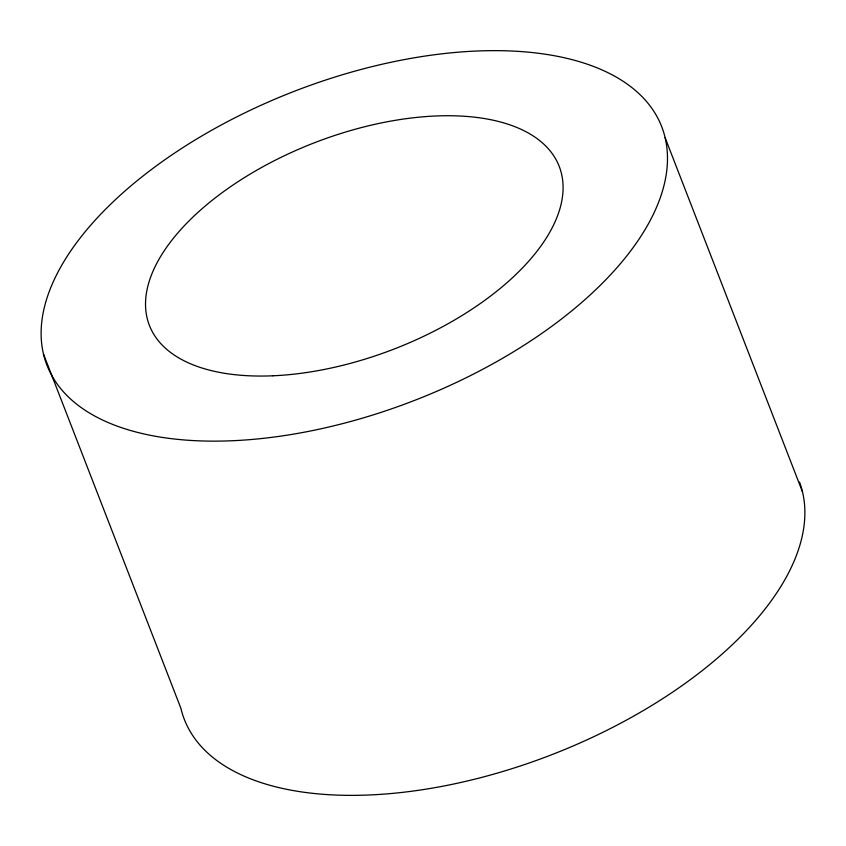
<?xml version="1.0" encoding="UTF-8"?>
<svg xmlns="http://www.w3.org/2000/svg" width="846" height="846" viewBox="0 0 846 846"><rect width="100%" height="100%" fill="white"/><g stroke="black" fill="none" stroke-linecap="round" stroke-linejoin="round"><path stroke-width="1.27" d="M665.125 137.739A329.697 165.837 -21.2 0 1 232.142 440.745A329.697 165.837 -21.2 0 1 165.657 159.185A329.697 165.837 -21.2 0 1 665.125 137.739L802.516 491.96M43.484 354.04L180.875 708.261A329.697 165.837 -21.2 0 0 539.685 759.243A329.697 165.837 -21.2 0 0 799.544 482.104M272.856 375.793A219.791 110.562 -21.2 0 0 561.511 173.79A219.791 110.562 -21.2 0 0 228.536 188.087A219.791 110.562 -21.2 0 0 272.856 375.793"/></g></svg>
